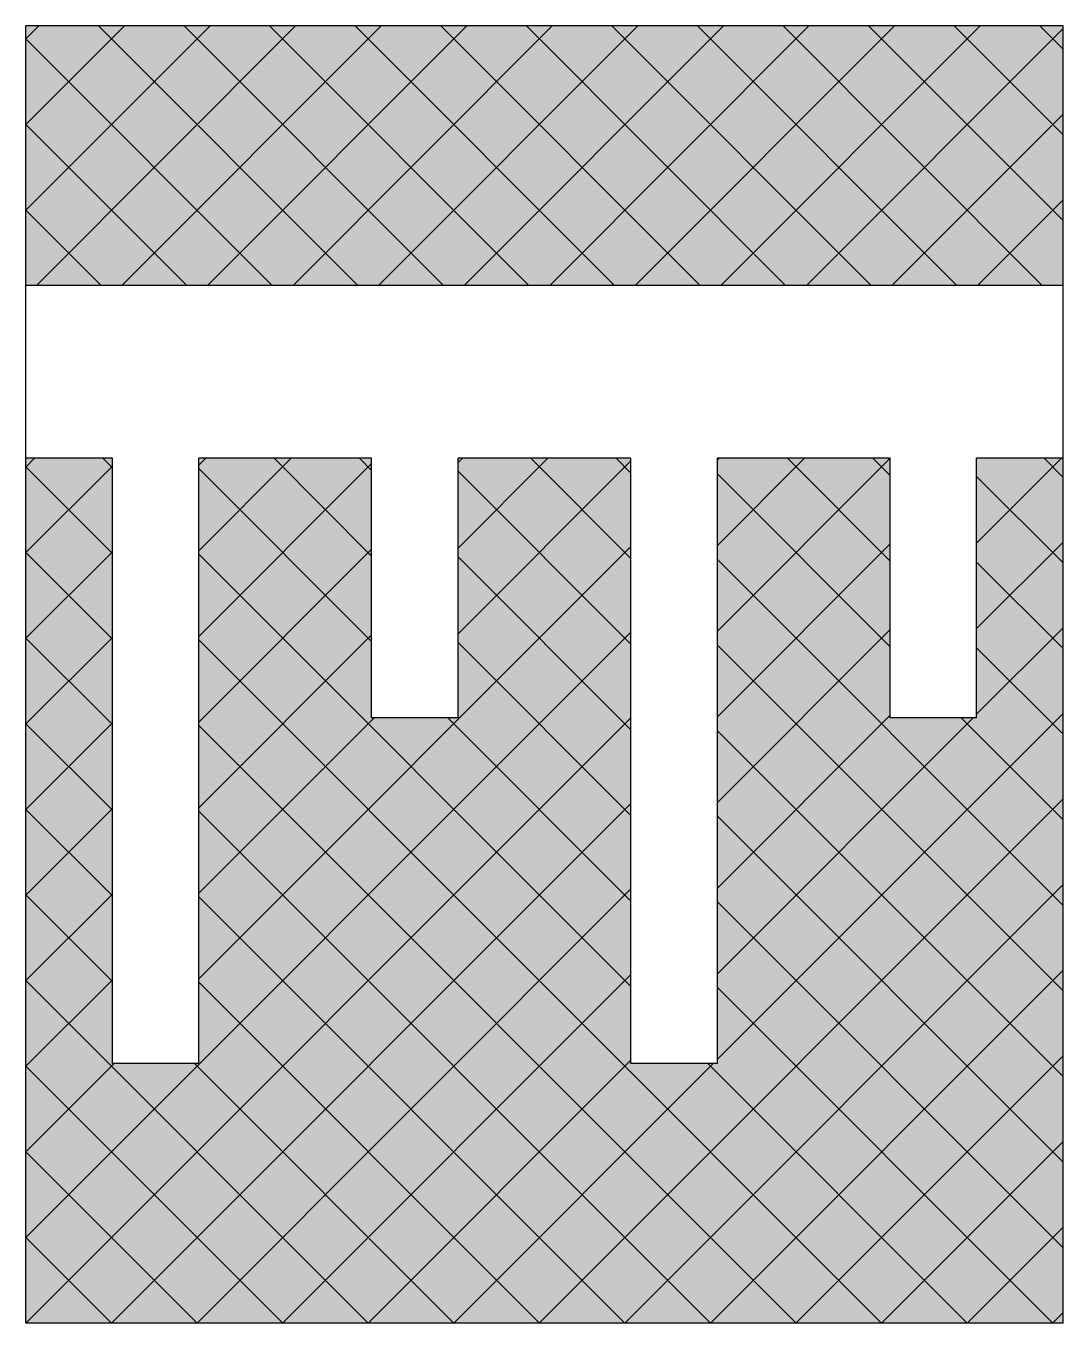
# Model space of a CAD drawing. Header units: metres. Extents: x 0 to 1.2, y 0 to 1.5.
import ezdxf

# ---------------------------------------------------------------- set-up
doc = ezdxf.new("R2010")
doc.units = ezdxf.units.M
doc.header["$LTSCALE"] = 0.2
pattern_1 = [(45, (0, 0), (-0.0494975, 0.0494975), []), (135, (0, 0), (-0.0494975, -0.0494975), [])]

msp = doc.modelspace()

# ---------------------------------------------------------------- hatches: boundary and pattern name
h = msp.add_hatch()
h.set_pattern_fill('L45L135', color=256, scale=0.07, style=0)
h.set_pattern_definition(pattern_1)
h.paths.add_polyline_path([(1.2, 1.5), (0, 1.5), (0, 1.2), (1.2, 1.2)])
h = msp.add_hatch(color=254)
h.dxf.hatch_style = 1
h.paths.add_polyline_path([(1.2, 1.5), (0, 1.5), (0, 1.2), (1.2, 1.2)])
h.paths.add_polyline_path([(0.7, 1), (0.5, 1), (0.5, 0.7), (0.4, 0.7), (0.4, 1), (0.2, 1), (0.2, 0.3), (0.1, 0.3), (0.1, 1), (0, 1), (0, 0), (1.2, 0), (1.2, 1), (1.1, 1), (1.1, 0.7), (1, 0.7), (1, 1), (0.8, 1), (0.8, 0.3), (0.7, 0.3)])
h = msp.add_hatch()
h.set_pattern_fill('L45L135', color=256, scale=0.07, style=0)
h.set_pattern_definition(pattern_1)
h.paths.add_polyline_path([(0.7, 1), (0.5, 1), (0.5, 0.7), (0.4, 0.7), (0.4, 1), (0.2, 1), (0.2, 0.3), (0.1, 0.3), (0.1, 1), (0, 1), (0, 0), (1.2, 0), (1.2, 1), (1.1, 1), (1.1, 0.7), (1, 0.7), (1, 1), (0.8, 1), (0.8, 0.3), (0.7, 0.3)])

# ---------------------------------------------------------------- linework, layer by layer
for p, q in [((0, 0), (0, 1.5)), ((1.2, 1.5), (0, 1.5)), ((1.2, 0), (1.2, 1.5)), ((1.2, 1.2), (0, 1.2)), ((0.1, 1), (0, 1)), ((0.1, 0.3), (0.1, 1)), ((0.2, 0.3), (0.2, 1)), ((0.4, 1), (0.2, 1)), ((0.4, 0.7), (0.4, 1)), ((0.7, 1), (0.5, 1)), ((0.5, 0.7), (0.5, 1)), ((0.7, 0.3), (0.7, 1)), ((0.8, 0.3), (0.8, 1)), ((1, 1), (0.8, 1)), ((1, 0.7), (1, 1)), ((1.2, 1), (1.1, 1)), ((1.1, 0.7), (1.1, 1)), ((0.5, 0.7), (0.4, 0.7)), ((1.1, 0.7), (1, 0.7)), ((0.2, 0.3), (0.1, 0.3)), ((0.8, 0.3), (0.7, 0.3)), ((1.2, 0), (0, 0))]:
    msp.add_line(p, q)

doc.saveas('drawing.dxf')
